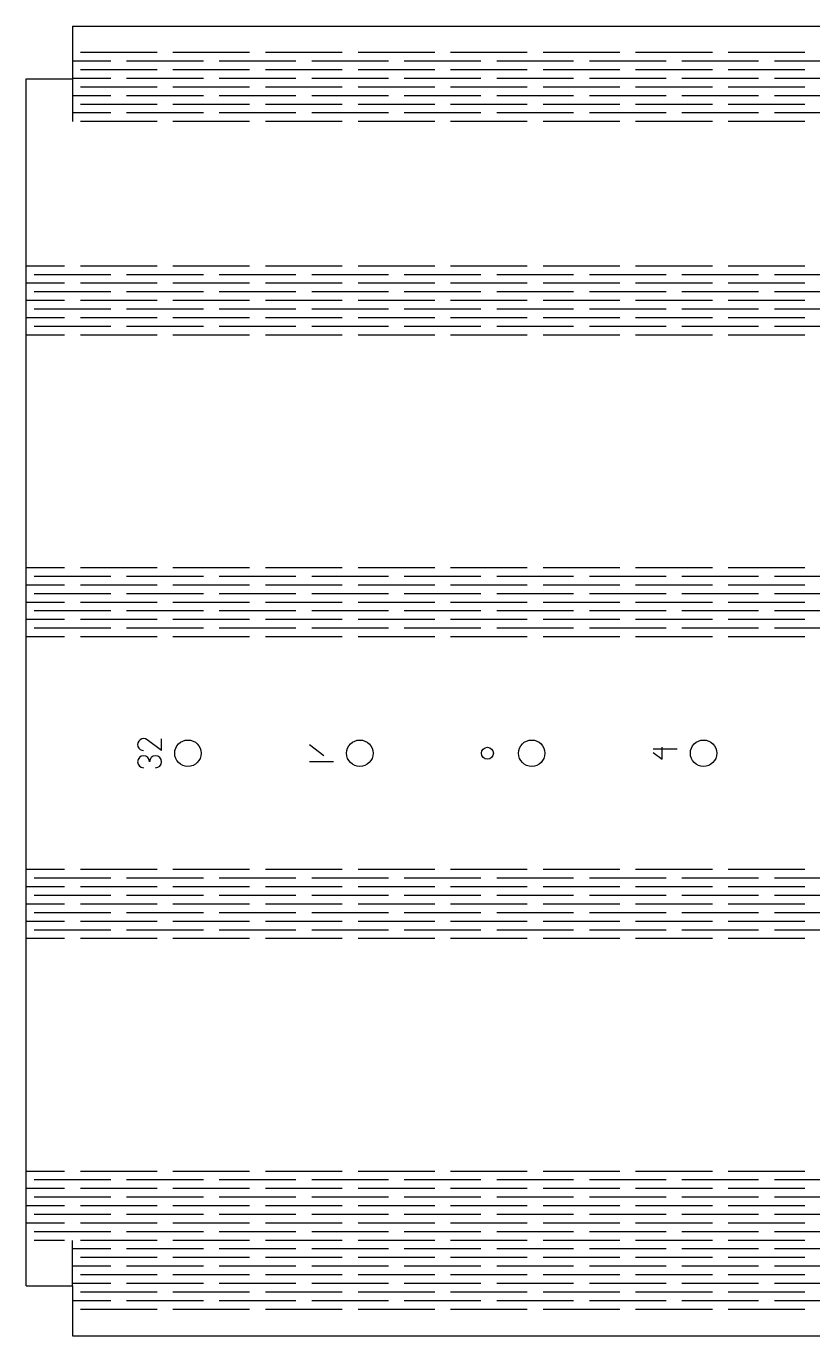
# Model space of a CAD drawing. Header units: millimetres. Extents: x 0 to 607, y 0 to 248.
# Drawn here: x 0 to 148.8, y 0 to 247.5 of the extents above; entities that cross this region are included whole.
import ezdxf

# ---------------------------------------------------------------- set-up
doc = ezdxf.new("R2010")
doc.units = ezdxf.units.MM
for name, color, linetype in [('M - TALL', 1, 'Continuous'), ('M - TALL EXTERIOR', 3, 'Continuous'), ('M-GRABAT', 5, 'Continuous')]:
    doc.layers.add(name, color=color, linetype=linetype)

msp = doc.modelspace()

# ---------------------------------------------------------------- linework, layer by layer
at = {"layer": 'M - TALL'}
for p, q in [((16, 240.9), (8.75, 240.9)), ((24.75, 242.53), (10.25, 242.53)), ((33.5, 240.9), (19, 240.9)), ((42.25, 242.53), (27.75, 242.53)), ((51, 240.9), (36.5, 240.9)), ((59.75, 242.53), (45.25, 242.53)), ((68.5, 240.9), (54, 240.9)), ((77.25, 242.53), (62.75, 242.53)), ((86, 240.9), (71.5, 240.9)), ((94.75, 242.53), (80.25, 242.53)), ((103.5, 240.9), (89, 240.9)), ((112.25, 242.53), (97.75, 242.53)), ((121, 240.9), (106.5, 240.9)), ((129.75, 242.53), (115.25, 242.53)), ((138.5, 240.9), (124, 240.9)), ((147.25, 242.53), (132.75, 242.53)), ((156, 240.9), (141.5, 240.9)), ((16, 237.64), (8.75, 237.64)), ((24.75, 239.27), (10.25, 239.27)), ((33.5, 237.64), (19, 237.64)), ((42.25, 239.27), (27.75, 239.27)), ((51, 237.64), (36.5, 237.64)), ((59.75, 239.27), (45.25, 239.27)), ((68.5, 237.64), (54, 237.64)), ((77.25, 239.27), (62.75, 239.27)), ((86, 237.64), (71.5, 237.64)), ((94.75, 239.27), (80.25, 239.27)), ((103.5, 237.64), (89, 237.64)), ((112.25, 239.27), (97.75, 239.27)), ((121, 237.64), (106.5, 237.64)), ((129.75, 239.27), (115.25, 239.27)), ((138.5, 237.64), (124, 237.64)), ((147.25, 239.27), (132.75, 239.27)), ((156, 237.64), (141.5, 237.64)), ((8.75, 237.6), (8.75, 229.49)), ((24.75, 236.01), (10.25, 236.01)), ((42.25, 236.01), (27.75, 236.01)), ((59.75, 236.01), (45.25, 236.01)), ((77.25, 236.01), (62.75, 236.01)), ((94.75, 236.01), (80.25, 236.01)), ((112.25, 236.01), (97.75, 236.01)), ((129.75, 236.01), (115.25, 236.01)), ((147.25, 236.01), (132.75, 236.01)), ((16, 234.38), (8.75, 234.38)), ((24.75, 232.75), (10.25, 232.75)), ((33.5, 234.38), (19, 234.38)), ((42.25, 232.75), (27.75, 232.75)), ((51, 234.38), (36.5, 234.38)), ((59.75, 232.75), (45.25, 232.75)), ((68.5, 234.38), (54, 234.38)), ((77.25, 232.75), (62.75, 232.75)), ((86, 234.38), (71.5, 234.38)), ((94.75, 232.75), (80.25, 232.75)), ((103.5, 234.38), (89, 234.38)), ((112.25, 232.75), (97.75, 232.75)), ((121, 234.38), (106.5, 234.38)), ((129.75, 232.75), (115.25, 232.75)), ((138.5, 234.38), (124, 234.38)), ((147.25, 232.75), (132.75, 232.75)), ((156, 234.38), (141.5, 234.38)), ((16, 231.12), (8.75, 231.12)), ((33.5, 231.12), (19, 231.12)), ((51, 231.12), (36.5, 231.12)), ((68.5, 231.12), (54, 231.12)), ((86, 231.12), (71.5, 231.12)), ((103.5, 231.12), (89, 231.12)), ((121, 231.12), (106.5, 231.12)), ((138.5, 231.12), (124, 231.12)), ((156, 231.12), (141.5, 231.12)), ((24.75, 229.49), (10.25, 229.49)), ((42.25, 229.49), (27.75, 229.49)), ((59.75, 229.49), (45.25, 229.49)), ((77.25, 229.49), (62.75, 229.49)), ((94.75, 229.49), (80.25, 229.49)), ((112.25, 229.49), (97.75, 229.49)), ((129.75, 229.49), (115.25, 229.49)), ((147.25, 229.49), (132.75, 229.49)), ((7.25, 202.19), (0, 202.19)), ((16, 200.56), (1.5, 200.56)), ((24.75, 202.19), (10.25, 202.19)), ((33.5, 200.56), (19, 200.56)), ((42.25, 202.19), (27.75, 202.19)), ((51, 200.56), (36.5, 200.56)), ((59.75, 202.19), (45.25, 202.19)), ((68.5, 200.56), (54, 200.56)), ((77.25, 202.19), (62.75, 202.19)), ((86, 200.56), (71.5, 200.56)), ((94.75, 202.19), (80.25, 202.19)), ((103.5, 200.56), (89, 200.56)), ((112.25, 202.19), (97.75, 202.19)), ((121, 200.56), (106.5, 200.56)), ((129.75, 202.19), (115.25, 202.19)), ((138.5, 200.56), (124, 200.56)), ((147.25, 202.19), (132.75, 202.19)), ((156, 200.56), (141.5, 200.56)), ((7.25, 198.93), (0, 198.93)), ((24.75, 198.93), (10.25, 198.93)), ((42.25, 198.93), (27.75, 198.93)), ((59.75, 198.93), (45.25, 198.93)), ((77.25, 198.93), (62.75, 198.93)), ((94.75, 198.93), (80.25, 198.93)), ((112.25, 198.93), (97.75, 198.93)), ((129.75, 198.93), (115.25, 198.93)), ((147.25, 198.93), (132.75, 198.93)), ((7.25, 195.67), (0, 195.67)), ((16, 197.3), (1.5, 197.3)), ((24.75, 195.67), (10.25, 195.67)), ((33.5, 197.3), (19, 197.3)), ((42.25, 195.67), (27.75, 195.67)), ((51, 197.3), (36.5, 197.3)), ((59.75, 195.67), (45.25, 195.67)), ((68.5, 197.3), (54, 197.3)), ((77.25, 195.67), (62.75, 195.67)), ((86, 197.3), (71.5, 197.3)), ((94.75, 195.67), (80.25, 195.67)), ((103.5, 197.3), (89, 197.3)), ((112.25, 195.67), (97.75, 195.67)), ((121, 197.3), (106.5, 197.3)), ((129.75, 195.67), (115.25, 195.67)), ((138.5, 197.3), (124, 197.3)), ((147.25, 195.67), (132.75, 195.67)), ((156, 197.3), (141.5, 197.3)), ((16, 194.04), (1.5, 194.04)), ((33.5, 194.04), (19, 194.04)), ((51, 194.04), (36.5, 194.04)), ((68.5, 194.04), (54, 194.04)), ((86, 194.04), (71.5, 194.04)), ((103.5, 194.04), (89, 194.04)), ((121, 194.04), (106.5, 194.04)), ((138.5, 194.04), (124, 194.04)), ((156, 194.04), (141.5, 194.04)), ((7.25, 192.41), (0, 192.41)), ((16, 190.78), (1.5, 190.78)), ((24.75, 192.41), (10.25, 192.41)), ((33.5, 190.78), (19, 190.78)), ((42.25, 192.41), (27.75, 192.41)), ((51, 190.78), (36.5, 190.78)), ((59.75, 192.41), (45.25, 192.41)), ((68.5, 190.78), (54, 190.78)), ((77.25, 192.41), (62.75, 192.41)), ((86, 190.78), (71.5, 190.78)), ((94.75, 192.41), (80.25, 192.41)), ((103.5, 190.78), (89, 190.78)), ((112.25, 192.41), (97.75, 192.41)), ((121, 190.78), (106.5, 190.78)), ((129.75, 192.41), (115.25, 192.41)), ((138.5, 190.78), (124, 190.78)), ((147.25, 192.41), (132.75, 192.41)), ((156, 190.78), (141.5, 190.78)), ((7.25, 189.15), (0, 189.15)), ((24.75, 189.15), (10.25, 189.15)), ((42.25, 189.15), (27.75, 189.15)), ((59.75, 189.15), (45.25, 189.15)), ((77.25, 189.15), (62.75, 189.15)), ((94.75, 189.15), (80.25, 189.15)), ((112.25, 189.15), (97.75, 189.15)), ((129.75, 189.15), (115.25, 189.15)), ((147.25, 189.15), (132.75, 189.15)), ((7.25, 145.15), (0, 145.15)), ((24.75, 145.15), (10.25, 145.15)), ((42.25, 145.15), (27.75, 145.15)), ((59.75, 145.15), (45.25, 145.15)), ((77.25, 145.15), (62.75, 145.15)), ((94.75, 145.15), (80.25, 145.15)), ((112.25, 145.15), (97.75, 145.15)), ((129.75, 145.15), (115.25, 145.15)), ((147.25, 145.15), (132.75, 145.15)), ((7.25, 141.89), (0, 141.89)), ((16, 143.52), (1.5, 143.52)), ((24.75, 141.89), (10.25, 141.89)), ((33.5, 143.52), (19, 143.52)), ((42.25, 141.89), (27.75, 141.89)), ((51, 143.52), (36.5, 143.52)), ((59.75, 141.89), (45.25, 141.89)), ((68.5, 143.52), (54, 143.52)), ((77.25, 141.89), (62.75, 141.89)), ((86, 143.52), (71.5, 143.52)), ((94.75, 141.89), (80.25, 141.89)), ((103.5, 143.52), (89, 143.52)), ((112.25, 141.89), (97.75, 141.89)), ((121, 143.52), (106.5, 143.52)), ((129.75, 141.89), (115.25, 141.89)), ((138.5, 143.52), (124, 143.52)), ((147.25, 141.89), (132.75, 141.89)), ((156, 143.52), (141.5, 143.52)), ((7.25, 138.63), (0, 138.63)), ((16, 140.26), (1.5, 140.26)), ((24.75, 138.63), (10.25, 138.63)), ((33.5, 140.26), (19, 140.26)), ((42.25, 138.63), (27.75, 138.63)), ((51, 140.26), (36.5, 140.26)), ((59.75, 138.63), (45.25, 138.63)), ((68.5, 140.26), (54, 140.26)), ((77.25, 138.63), (62.75, 138.63)), ((86, 140.26), (71.5, 140.26)), ((94.75, 138.63), (80.25, 138.63)), ((103.5, 140.26), (89, 140.26)), ((112.25, 138.63), (97.75, 138.63)), ((121, 140.26), (106.5, 140.26)), ((129.75, 138.63), (115.25, 138.63)), ((138.5, 140.26), (124, 140.26)), ((147.25, 138.63), (132.75, 138.63)), ((156, 140.26), (141.5, 140.26)), ((16, 137), (1.5, 137)), ((33.5, 137), (19, 137)), ((51, 137), (36.5, 137)), ((68.5, 137), (54, 137)), ((86, 137), (71.5, 137)), ((103.5, 137), (89, 137)), ((121, 137), (106.5, 137)), ((138.5, 137), (124, 137)), ((156, 137), (141.5, 137)), ((7.25, 135.37), (0, 135.37)), ((16, 133.74), (1.5, 133.74)), ((24.75, 135.37), (10.25, 135.37)), ((33.5, 133.74), (19, 133.74)), ((42.25, 135.37), (27.75, 135.37)), ((51, 133.74), (36.5, 133.74)), ((59.75, 135.37), (45.25, 135.37)), ((68.5, 133.74), (54, 133.74)), ((77.25, 135.37), (62.75, 135.37)), ((86, 133.74), (71.5, 133.74)), ((94.75, 135.37), (80.25, 135.37)), ((103.5, 133.74), (89, 133.74)), ((112.25, 135.37), (97.75, 135.37)), ((121, 133.74), (106.5, 133.74)), ((129.75, 135.37), (115.25, 135.37)), ((138.5, 133.74), (124, 133.74)), ((147.25, 135.37), (132.75, 135.37)), ((156, 133.74), (141.5, 133.74)), ((7.25, 132.11), (0, 132.11)), ((24.75, 132.11), (10.25, 132.11)), ((42.25, 132.11), (27.75, 132.11)), ((59.75, 132.11), (45.25, 132.11)), ((77.25, 132.11), (62.75, 132.11)), ((94.75, 132.11), (80.25, 132.11)), ((112.25, 132.11), (97.75, 132.11)), ((129.75, 132.11), (115.25, 132.11)), ((147.25, 132.11), (132.75, 132.11)), ((7.25, 88.11), (0, 88.11)), ((24.75, 88.11), (10.25, 88.11)), ((42.25, 88.11), (27.75, 88.11)), ((59.75, 88.11), (45.25, 88.11)), ((77.25, 88.11), (62.75, 88.11)), ((94.75, 88.11), (80.25, 88.11)), ((112.25, 88.11), (97.75, 88.11)), ((129.75, 88.11), (115.25, 88.11)), ((147.25, 88.11), (132.75, 88.11)), ((7.25, 84.85), (0, 84.85)), ((16, 86.48), (1.5, 86.48)), ((24.75, 84.85), (10.25, 84.85)), ((33.5, 86.48), (19, 86.48)), ((42.25, 84.85), (27.75, 84.85)), ((51, 86.48), (36.5, 86.48)), ((59.75, 84.85), (45.25, 84.85)), ((68.5, 86.48), (54, 86.48)), ((77.25, 84.85), (62.75, 84.85)), ((86, 86.48), (71.5, 86.48)), ((94.75, 84.85), (80.25, 84.85)), ((103.5, 86.48), (89, 86.48)), ((112.25, 84.85), (97.75, 84.85)), ((121, 86.48), (106.5, 86.48)), ((129.75, 84.85), (115.25, 84.85)), ((138.5, 86.48), (124, 86.48)), ((147.25, 84.85), (132.75, 84.85)), ((156, 86.48), (141.5, 86.48)), ((16, 83.22), (1.5, 83.22)), ((33.5, 83.22), (19, 83.22)), ((51, 83.22), (36.5, 83.22)), ((68.5, 83.22), (54, 83.22)), ((86, 83.22), (71.5, 83.22)), ((103.5, 83.22), (89, 83.22)), ((121, 83.22), (106.5, 83.22)), ((138.5, 83.22), (124, 83.22)), ((156, 83.22), (141.5, 83.22)), ((7.25, 81.59), (0, 81.59)), ((16, 79.96), (1.5, 79.96)), ((24.75, 81.59), (10.25, 81.59)), ((33.5, 79.96), (19, 79.96)), ((42.25, 81.59), (27.75, 81.59)), ((51, 79.96), (36.5, 79.96)), ((59.75, 81.59), (45.25, 81.59)), ((68.5, 79.96), (54, 79.96)), ((77.25, 81.59), (62.75, 81.59)), ((86, 79.96), (71.5, 79.96)), ((94.75, 81.59), (80.25, 81.59)), ((103.5, 79.96), (89, 79.96)), ((112.25, 81.59), (97.75, 81.59)), ((121, 79.96), (106.5, 79.96)), ((129.75, 81.59), (115.25, 81.59)), ((138.5, 79.96), (124, 79.96)), ((147.25, 81.59), (132.75, 81.59)), ((156, 79.96), (141.5, 79.96)), ((7.25, 78.33), (0, 78.33)), ((24.75, 78.33), (10.25, 78.33)), ((42.25, 78.33), (27.75, 78.33)), ((59.75, 78.33), (45.25, 78.33)), ((77.25, 78.33), (62.75, 78.33)), ((94.75, 78.33), (80.25, 78.33)), ((112.25, 78.33), (97.75, 78.33)), ((129.75, 78.33), (115.25, 78.33)), ((147.25, 78.33), (132.75, 78.33)), ((7.25, 75.08), (0, 75.08)), ((16, 76.7), (1.5, 76.7)), ((24.75, 75.08), (10.25, 75.08)), ((33.5, 76.7), (19, 76.7)), ((42.25, 75.08), (27.75, 75.08)), ((51, 76.7), (36.5, 76.7)), ((59.75, 75.08), (45.25, 75.08)), ((68.5, 76.7), (54, 76.7)), ((77.25, 75.08), (62.75, 75.08)), ((86, 76.7), (71.5, 76.7)), ((94.75, 75.08), (80.25, 75.08)), ((103.5, 76.7), (89, 76.7)), ((112.25, 75.08), (97.75, 75.08)), ((121, 76.7), (106.5, 76.7)), ((129.75, 75.08), (115.25, 75.08)), ((138.5, 76.7), (124, 76.7)), ((147.25, 75.08), (132.75, 75.08)), ((156, 76.7), (141.5, 76.7)), ((7.25, 31.08), (0, 31.08)), ((24.75, 31.08), (10.25, 31.08)), ((42.25, 31.08), (27.75, 31.08)), ((59.75, 31.08), (45.25, 31.08)), ((77.25, 31.08), (62.75, 31.08)), ((94.75, 31.08), (80.25, 31.08)), ((112.25, 31.08), (97.75, 31.08)), ((129.75, 31.08), (115.25, 31.08)), ((147.25, 31.08), (132.75, 31.08)), ((7.25, 27.82), (0, 27.82)), ((16, 29.45), (1.5, 29.45)), ((24.75, 27.82), (10.25, 27.82)), ((33.5, 29.45), (19, 29.45)), ((42.25, 27.82), (27.75, 27.82)), ((51, 29.45), (36.5, 29.45)), ((59.75, 27.82), (45.25, 27.82)), ((68.5, 29.45), (54, 29.45)), ((77.25, 27.82), (62.75, 27.82)), ((86, 29.45), (71.5, 29.45)), ((94.75, 27.82), (80.25, 27.82)), ((103.5, 29.45), (89, 29.45)), ((112.25, 27.82), (97.75, 27.82)), ((121, 29.45), (106.5, 29.45)), ((129.75, 27.82), (115.25, 27.82)), ((138.5, 29.45), (124, 29.45)), ((147.25, 27.82), (132.75, 27.82)), ((156, 29.45), (141.5, 29.45)), ((16, 26.19), (1.5, 26.19)), ((33.5, 26.19), (19, 26.19)), ((51, 26.19), (36.5, 26.19)), ((68.5, 26.19), (54, 26.19)), ((86, 26.19), (71.5, 26.19)), ((103.5, 26.19), (89, 26.19)), ((121, 26.19), (106.5, 26.19)), ((138.5, 26.19), (124, 26.19)), ((156, 26.19), (141.5, 26.19)), ((7.25, 24.56), (0, 24.56)), ((16, 22.93), (1.5, 22.93)), ((24.75, 24.56), (10.25, 24.56)), ((33.5, 22.93), (19, 22.93)), ((42.25, 24.56), (27.75, 24.56)), ((51, 22.93), (36.5, 22.93)), ((59.75, 24.56), (45.25, 24.56)), ((68.5, 22.93), (54, 22.93)), ((77.25, 24.56), (62.75, 24.56)), ((86, 22.93), (71.5, 22.93)), ((94.75, 24.56), (80.25, 24.56)), ((103.5, 22.93), (89, 22.93)), ((112.25, 24.56), (97.75, 24.56)), ((121, 22.93), (106.5, 22.93)), ((129.75, 24.56), (115.25, 24.56)), ((138.5, 22.93), (124, 22.93)), ((147.25, 24.56), (132.75, 24.56)), ((156, 22.93), (141.5, 22.93)), ((7.25, 21.3), (0, 21.3)), ((24.75, 21.3), (10.25, 21.3)), ((42.25, 21.3), (27.75, 21.3)), ((59.75, 21.3), (45.25, 21.3)), ((77.25, 21.3), (62.75, 21.3)), ((94.75, 21.3), (80.25, 21.3)), ((112.25, 21.3), (97.75, 21.3)), ((129.75, 21.3), (115.25, 21.3)), ((147.25, 21.3), (132.75, 21.3)), ((16, 19.67), (1.5, 19.67)), ((7.25, 18.04), (1.5, 18.04)), ((8.75, 9.45), (8.75, 18.04)), ((24.75, 18.04), (10.25, 18.04)), ((33.5, 19.67), (19, 19.67)), ((42.25, 18.04), (27.75, 18.04)), ((51, 19.67), (36.5, 19.67)), ((59.75, 18.04), (45.25, 18.04)), ((68.5, 19.67), (54, 19.67)), ((77.25, 18.04), (62.75, 18.04)), ((86, 19.67), (71.5, 19.67)), ((94.75, 18.04), (80.25, 18.04)), ((103.5, 19.67), (89, 19.67)), ((112.25, 18.04), (97.75, 18.04)), ((121, 19.67), (106.5, 19.67)), ((129.75, 18.04), (115.25, 18.04)), ((138.5, 19.67), (124, 19.67)), ((147.25, 18.04), (132.75, 18.04)), ((156, 19.67), (141.5, 19.67)), ((16, 16.41), (8.75, 16.41)), ((33.5, 16.41), (19, 16.41)), ((51, 16.41), (36.5, 16.41)), ((68.5, 16.41), (54, 16.41)), ((86, 16.41), (71.5, 16.41)), ((103.5, 16.41), (89, 16.41)), ((121, 16.41), (106.5, 16.41)), ((138.5, 16.41), (124, 16.41)), ((156, 16.41), (141.5, 16.41)), ((16, 13.15), (8.75, 13.15)), ((24.75, 14.78), (10.25, 14.78)), ((33.5, 13.15), (19, 13.15)), ((42.25, 14.78), (27.75, 14.78)), ((51, 13.15), (36.5, 13.15)), ((59.75, 14.78), (45.25, 14.78)), ((68.5, 13.15), (54, 13.15)), ((77.25, 14.78), (62.75, 14.78)), ((86, 13.15), (71.5, 13.15)), ((94.75, 14.78), (80.25, 14.78)), ((103.5, 13.15), (89, 13.15)), ((112.25, 14.78), (97.75, 14.78)), ((121, 13.15), (106.5, 13.15)), ((129.75, 14.78), (115.25, 14.78)), ((138.5, 13.15), (124, 13.15)), ((147.25, 14.78), (132.75, 14.78)), ((156, 13.15), (141.5, 13.15)), ((24.75, 11.52), (10.25, 11.52)), ((42.25, 11.52), (27.75, 11.52)), ((59.75, 11.52), (45.25, 11.52)), ((77.25, 11.52), (62.75, 11.52)), ((94.75, 11.52), (80.25, 11.52)), ((112.25, 11.52), (97.75, 11.52)), ((129.75, 11.52), (115.25, 11.52)), ((147.25, 11.52), (132.75, 11.52)), ((16, 9.89), (8.75, 9.89)), ((24.75, 8.26), (10.25, 8.26)), ((33.5, 9.89), (19, 9.89)), ((42.25, 8.26), (27.75, 8.26)), ((51, 9.89), (36.5, 9.89)), ((59.75, 8.26), (45.25, 8.26)), ((68.5, 9.89), (54, 9.89)), ((77.25, 8.26), (62.75, 8.26)), ((86, 9.89), (71.5, 9.89)), ((94.75, 8.26), (80.25, 8.26)), ((103.5, 9.89), (89, 9.89)), ((112.25, 8.26), (97.75, 8.26)), ((121, 9.89), (106.5, 9.89)), ((129.75, 8.26), (115.25, 8.26)), ((138.5, 9.89), (124, 9.89)), ((147.25, 8.26), (132.75, 8.26)), ((156, 9.89), (141.5, 9.89)), ((16, 6.63), (8.75, 6.63)), ((24.75, 5), (10.25, 5)), ((33.5, 6.63), (19, 6.63)), ((42.25, 5), (27.75, 5)), ((51, 6.63), (36.5, 6.63)), ((59.75, 5), (45.25, 5)), ((68.5, 6.63), (54, 6.63)), ((77.25, 5), (62.75, 5)), ((86, 6.63), (71.5, 6.63)), ((94.75, 5), (80.25, 5)), ((103.5, 6.63), (89, 6.63)), ((112.25, 5), (97.75, 5)), ((121, 6.63), (106.5, 6.63)), ((129.75, 5), (115.25, 5)), ((138.5, 6.63), (124, 6.63)), ((147.25, 5), (132.75, 5)), ((156, 6.63), (141.5, 6.63))]:
    msp.add_line(p, q, dxfattribs=at)
for centre in [(30.59, 110.11), (63.09, 110.11), (95.59, 110.11), (128.09, 110.11)]:
    msp.add_circle(centre, 2.5, dxfattribs=at)
at = {"layer": 'M - TALL EXTERIOR'}
for p, q in [((8.75, 247.53), (297.5, 247.53)), ((8.75, 247.53), (8.75, 237.6)), ((0, 9.45), (0, 237.6)), ((0, 237.6), (8.75, 237.6)), ((0, 9.45), (8.75, 9.45)), ((8.75, 9.45), (8.75, 0)), ((8.75, 0), (297.5, 0))]:
    msp.add_line(p, q, dxfattribs=at)
at = {"layer": 'M-GRABAT'}
for p, q in [((25.59, 110.61), (22.89, 112.64)), ((25.59, 110.61), (25.59, 112.86)), ((53.59, 111.76), (56.28, 109.7)), ((118.59, 110.92), (123.09, 110.92)), ((118.59, 110.22), (120.26, 108.99)), ((120.26, 108.99), (120.26, 111.24)), ((58.09, 108.47), (53.59, 108.47))]:
    msp.add_line(p, q, dxfattribs=at)
for centre, start, end in [((22.21, 111.74), 53.1301, 270), ((56.96, 110.59), 180, 180), ((22.21, 108.49), 0, 270), ((24.46, 108.49), 270, 180), ((87.21, 110.11), 0, 360), ((89.46, 110.11), 180, 180)]:
    msp.add_arc(centre, 1.13, start, end, dxfattribs=at)

doc.saveas('drawing.dxf')
